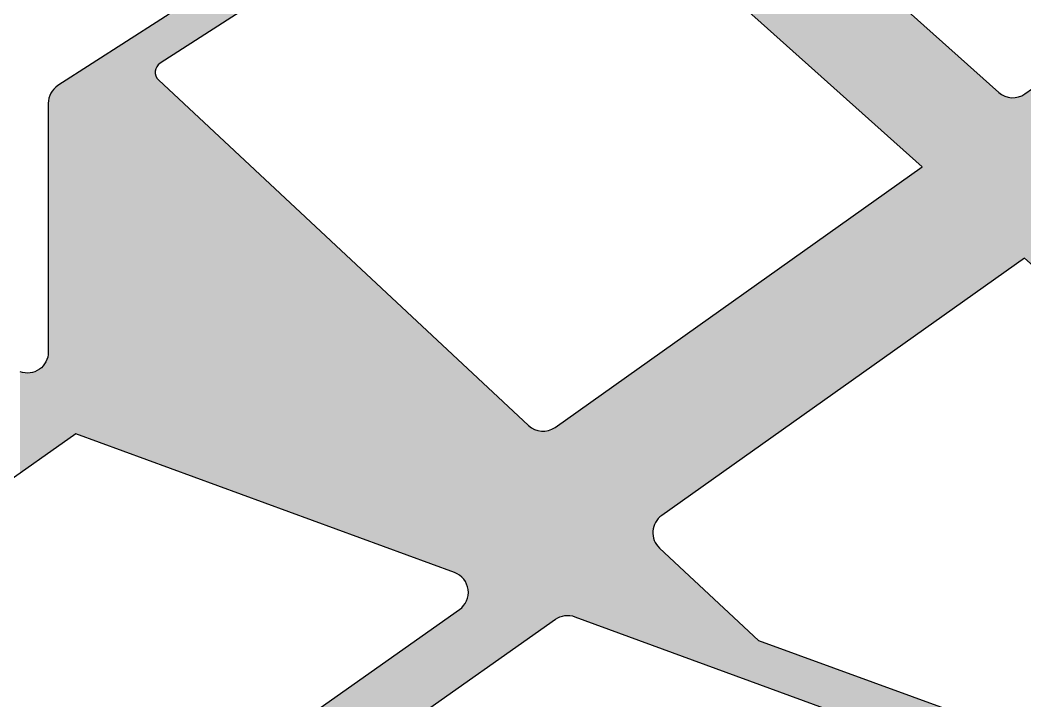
# Model space of a CAD drawing. Extents: x 181 to 485, y 440 to 775.
# Drawn here: x 255.8 to 351.4, y 651.6 to 716.3 of the extents above; entities that cross this region are included whole.
import ezdxf

# ---------------------------------------------------------------- set-up
doc = ezdxf.new("R2010")
doc.units = 0
doc.layers.add('LAYER_01', color=7, linetype='CONTINUOUS')

# ---------------------------------------------------------------- blocks, each defined once
blk = doc.blocks.new('*U1')
at = {"layer": 'LAYER_01', "linetype": 'CONTINUOUS'}
for points in [[(315.667, 725.536), (315.667, 739.103), (341.592, 702.356)], [(341.592, 702.356), (315.667, 739.103), (341.592, 715.923)], [(269.092, 712.186), (269.092, 716.299), (302.185, 733.451)], [(268.633, 674.193), (261.077, 711.149), (268.633, 716.004)], [(268.635, 711.407), (268.633, 716.004), (268.635, 716.005)], [(268.633, 711.351), (268.633, 716.004), (268.633, 711.379)], [(268.633, 711.379), (268.633, 716.004), (268.633, 716.004)], [(268.633, 711.379), (268.633, 716.004), (268.635, 711.407)], [(268.637, 711.434), (268.635, 716.005), (268.637, 716.006)], [(268.635, 711.407), (268.635, 716.005), (268.637, 711.434)], [(268.64, 711.462), (268.637, 716.006), (268.64, 716.008)], [(268.637, 711.434), (268.637, 716.006), (268.64, 711.462)], [(268.643, 711.489), (268.64, 716.008), (268.643, 716.011)], [(268.64, 711.462), (268.64, 716.008), (268.643, 711.489)], [(268.648, 711.517), (268.643, 716.011), (268.648, 716.013)], [(268.643, 711.489), (268.643, 716.011), (268.648, 711.517)], [(268.653, 711.544), (268.648, 716.013), (268.653, 716.017)], [(268.648, 711.517), (268.648, 716.013), (268.653, 711.544)], [(268.659, 711.572), (268.653, 716.017), (268.659, 716.021)], [(268.653, 711.544), (268.653, 716.017), (268.659, 711.572)], [(268.666, 711.599), (268.659, 716.021), (268.666, 716.025)], [(268.659, 711.572), (268.659, 716.021), (268.666, 711.599)], [(268.673, 711.626), (268.666, 716.025), (268.673, 716.03)], [(268.666, 711.599), (268.666, 716.025), (268.673, 711.626)], [(268.682, 711.654), (268.673, 716.03), (268.682, 716.035)], [(268.673, 711.626), (268.673, 716.03), (268.682, 711.654)], [(268.691, 711.681), (268.682, 716.035), (268.691, 716.041)], [(268.682, 711.654), (268.682, 716.035), (268.691, 711.681)], [(268.701, 711.708), (268.691, 716.041), (268.701, 716.048)], [(268.691, 711.681), (268.691, 716.041), (268.701, 711.708)], [(268.712, 711.734), (268.701, 716.048), (268.712, 716.055)], [(268.701, 711.708), (268.701, 716.048), (268.712, 711.734)], [(268.723, 711.761), (268.712, 716.055), (268.723, 716.062)], [(268.712, 711.734), (268.712, 716.055), (268.723, 711.761)], [(268.736, 711.787), (268.723, 716.062), (268.736, 716.07)], [(268.723, 711.761), (268.723, 716.062), (268.736, 711.787)], [(268.749, 711.812), (268.736, 716.07), (268.749, 716.079)], [(268.736, 711.787), (268.736, 716.07), (268.749, 711.812)], [(268.763, 711.838), (268.749, 716.079), (268.763, 716.087)], [(268.749, 711.812), (268.749, 716.079), (268.763, 711.838)], [(268.778, 711.863), (268.763, 716.087), (268.778, 716.097)], [(268.763, 711.838), (268.763, 716.087), (268.778, 711.863)], [(268.793, 711.887), (268.778, 716.097), (268.793, 716.107)], [(268.778, 711.863), (268.778, 716.097), (268.793, 711.887)], [(268.809, 711.911), (268.793, 716.107), (268.809, 716.117)], [(268.793, 711.887), (268.793, 716.107), (268.809, 711.911)], [(268.826, 711.935), (268.809, 716.117), (268.826, 716.128)], [(268.809, 711.911), (268.809, 716.117), (268.826, 711.935)], [(268.843, 711.958), (268.826, 716.128), (268.843, 716.139)], [(268.826, 711.935), (268.826, 716.128), (268.843, 711.958)], [(268.861, 711.98), (268.843, 716.139), (268.861, 716.151)], [(268.843, 711.958), (268.843, 716.139), (268.861, 711.98)], [(268.88, 712.002), (268.861, 716.151), (268.88, 716.162)], [(268.861, 711.98), (268.861, 716.151), (268.88, 712.002)], [(268.899, 712.024), (268.88, 716.162), (268.899, 716.175)], [(268.88, 712.002), (268.88, 716.162), (268.899, 712.024)], [(268.918, 712.044), (268.899, 716.175), (268.918, 716.187)], [(268.899, 712.024), (268.899, 716.175), (268.918, 712.044)], [(268.939, 712.064), (268.918, 716.187), (268.939, 716.2)], [(268.918, 712.044), (268.918, 716.187), (268.939, 712.064)], [(268.959, 712.084), (268.939, 716.2), (268.959, 716.214)], [(268.939, 712.064), (268.939, 716.2), (268.959, 712.084)], [(268.981, 712.102), (268.959, 716.214), (268.981, 716.227)], [(268.959, 712.084), (268.959, 716.214), (268.981, 712.102)], [(269.002, 712.121), (268.981, 716.227), (269.002, 716.241)], [(268.981, 712.102), (268.981, 716.227), (269.002, 712.121)], [(269.024, 712.138), (269.002, 716.241), (269.024, 716.255)], [(269.002, 712.121), (269.002, 716.241), (269.024, 712.138)], [(269.046, 712.155), (269.024, 716.255), (269.046, 716.27)], [(269.024, 712.138), (269.024, 716.255), (269.046, 712.155)], [(269.069, 712.17), (269.046, 716.27), (269.069, 716.284)], [(269.046, 712.155), (269.046, 716.27), (269.069, 712.17)], [(269.092, 712.186), (269.069, 716.284), (269.092, 716.299)], [(269.069, 712.17), (269.069, 716.284), (269.092, 712.186)], [(341.592, 686.777), (341.592, 715.923), (348.864, 691.936)], [(348.864, 691.936), (341.592, 715.923), (348.864, 709.422)], [(360.972, 685.03), (351.355, 709.281), (360.972, 716.104)], [(261.077, 676.96), (259.388, 710.063), (261.077, 711.149)], [(261.077, 676.96), (261.077, 711.149), (268.633, 674.193)], [(268.633, 674.193), (268.633, 711.351), (268.633, 674.193)], [(268.633, 674.193), (268.633, 711.351), (268.633, 711.323)], [(268.633, 674.193), (268.633, 711.323), (268.634, 674.193)], [(268.634, 674.193), (268.633, 711.323), (268.634, 711.295)], [(268.634, 674.193), (268.634, 711.295), (268.636, 674.192)], [(268.636, 674.192), (268.634, 711.295), (268.636, 711.267)], [(268.636, 674.192), (268.636, 711.267), (268.638, 674.191)], [(268.638, 674.191), (268.636, 711.267), (268.638, 711.239)], [(268.638, 674.191), (268.638, 711.239), (268.642, 674.19)], [(268.642, 674.19), (268.638, 711.239), (268.642, 711.21)], [(268.642, 674.19), (268.642, 711.21), (268.646, 674.189)], [(268.646, 674.189), (268.642, 711.21), (268.646, 711.182)], [(268.646, 674.189), (268.646, 711.182), (268.651, 674.187)], [(268.651, 674.187), (268.646, 711.182), (268.651, 711.154)], [(268.651, 674.187), (268.651, 711.154), (268.657, 674.185)], [(268.657, 674.185), (268.651, 711.154), (268.657, 711.126)], [(268.657, 674.185), (268.657, 711.126), (268.664, 674.182)], [(268.664, 674.182), (268.657, 711.126), (268.664, 711.098)], [(268.664, 674.182), (268.664, 711.098), (268.671, 674.179)], [(268.671, 674.179), (268.664, 711.098), (268.671, 711.07)], [(268.671, 674.179), (268.671, 711.07), (268.679, 674.176)], [(268.679, 674.176), (268.671, 711.07), (268.679, 711.042)], [(268.679, 674.176), (268.679, 711.042), (268.689, 674.173)], [(268.689, 674.173), (268.679, 711.042), (268.689, 711.015)], [(268.689, 674.173), (268.689, 711.015), (268.698, 674.169)], [(268.698, 674.169), (268.689, 711.015), (268.698, 710.988)], [(268.698, 674.169), (268.698, 710.988), (268.709, 674.165)], [(268.709, 674.165), (268.698, 710.988), (268.709, 710.961)], [(268.709, 674.165), (268.709, 710.961), (268.721, 674.161)], [(268.721, 674.161), (268.709, 710.961), (268.721, 710.934)], [(268.721, 674.161), (268.721, 710.934), (268.733, 674.157)], [(268.733, 674.157), (268.721, 710.934), (268.733, 710.908)], [(268.733, 674.157), (268.733, 710.908), (268.746, 674.152)], [(268.746, 674.152), (268.733, 710.908), (268.746, 710.882)], [(268.746, 674.152), (268.746, 710.882), (268.76, 674.147)], [(268.76, 674.147), (268.746, 710.882), (268.76, 710.857)], [(268.76, 674.147), (268.76, 710.857), (268.774, 674.142)], [(268.774, 674.142), (268.76, 710.857), (268.774, 710.832)], [(268.774, 674.142), (268.774, 710.832), (268.789, 674.136)], [(268.789, 674.136), (268.774, 710.832), (268.789, 710.808)], [(268.789, 674.136), (268.789, 710.808), (268.805, 674.13)], [(268.805, 674.13), (268.789, 710.808), (268.805, 710.784)], [(268.805, 674.13), (268.805, 710.784), (268.821, 674.124)], [(268.821, 674.124), (268.805, 710.784), (268.821, 710.76)], [(268.821, 674.124), (268.821, 710.76), (268.838, 674.118)], [(268.838, 674.118), (268.821, 710.76), (268.838, 710.738)], [(268.838, 674.118), (268.838, 710.738), (268.855, 674.112)], [(268.855, 674.112), (268.838, 710.738), (268.855, 710.715)], [(268.855, 674.112), (268.855, 710.715), (268.873, 674.105)], [(268.873, 674.105), (268.855, 710.715), (268.873, 710.694)], [(268.873, 674.105), (268.873, 710.694), (268.892, 674.099)], [(268.892, 674.099), (268.873, 710.694), (268.892, 710.673)], [(268.892, 674.099), (268.892, 710.673), (268.911, 674.092)], [(268.911, 674.092), (268.892, 710.673), (268.911, 710.652)], [(268.911, 674.092), (268.911, 710.652), (268.93, 674.084)], [(268.93, 674.084), (268.911, 710.652), (268.93, 710.633)], [(268.93, 674.084), (268.93, 710.633), (268.95, 674.077)], [(268.95, 674.077), (268.93, 710.633), (268.95, 710.614)], [(268.95, 674.077), (268.95, 710.614), (297.107, 663.766)], [(297.107, 663.766), (268.95, 710.614), (297.107, 684.316)], [(258.63, 675.237), (258.606, 709.108), (258.63, 709.167)], [(258.656, 675.255), (258.63, 709.167), (258.656, 709.225)], [(258.63, 675.237), (258.63, 709.167), (258.656, 675.255)], [(258.684, 675.275), (258.656, 709.225), (258.684, 709.282)], [(258.656, 675.255), (258.656, 709.225), (258.684, 675.275)], [(258.714, 675.296), (258.684, 709.282), (258.714, 709.339)], [(258.684, 675.275), (258.684, 709.282), (258.714, 675.296)], [(258.745, 675.318), (258.714, 709.339), (258.745, 709.394)], [(258.714, 675.296), (258.714, 709.339), (258.745, 675.318)], [(258.778, 675.341), (258.745, 709.394), (258.778, 709.449)], [(258.745, 675.318), (258.745, 709.394), (258.778, 675.341)], [(258.813, 675.366), (258.778, 709.449), (258.813, 709.502)], [(258.778, 675.341), (258.778, 709.449), (258.813, 675.366)], [(258.85, 675.392), (258.813, 709.502), (258.85, 709.554)], [(258.813, 675.366), (258.813, 709.502), (258.85, 675.392)], [(258.888, 675.418), (258.85, 709.554), (258.888, 709.605)], [(258.85, 675.392), (258.85, 709.554), (258.888, 675.418)], [(258.927, 675.446), (258.888, 709.605), (258.927, 709.654)], [(258.888, 675.418), (258.888, 709.605), (258.927, 675.446)], [(258.968, 675.475), (258.927, 709.654), (258.968, 709.703)], [(258.927, 675.446), (258.927, 709.654), (258.968, 675.475)], [(259.011, 675.505), (258.968, 709.703), (259.011, 709.749)], [(258.968, 675.475), (258.968, 709.703), (259.011, 675.505)], [(259.054, 675.536), (259.011, 709.749), (259.054, 709.794)], [(259.011, 675.505), (259.011, 709.749), (259.054, 675.536)], [(259.099, 675.567), (259.054, 709.794), (259.099, 709.837)], [(259.054, 675.536), (259.054, 709.794), (259.099, 675.567)], [(259.145, 675.6), (259.099, 709.837), (259.145, 709.879)], [(259.099, 675.567), (259.099, 709.837), (259.145, 675.6)], [(259.192, 675.633), (259.145, 709.879), (259.192, 709.919)], [(259.145, 675.6), (259.145, 709.879), (259.192, 675.633)], [(259.239, 675.666), (259.192, 709.919), (259.239, 709.958)], [(259.192, 675.633), (259.192, 709.919), (259.239, 675.666)], [(259.288, 675.701), (259.239, 709.958), (259.288, 709.995)], [(259.239, 675.666), (259.239, 709.958), (259.288, 675.701)], [(259.338, 675.735), (259.288, 709.995), (259.338, 710.03)], [(259.288, 675.701), (259.288, 709.995), (259.338, 675.735)], [(259.388, 675.771), (259.338, 710.03), (259.388, 710.063)], [(259.338, 675.735), (259.338, 710.03), (259.388, 675.771)], [(259.388, 675.771), (259.388, 710.063), (261.077, 676.96)], [(348.864, 691.936), (348.864, 709.422), (348.894, 691.957)], [(348.894, 691.957), (348.864, 709.422), (348.894, 709.396)], [(348.894, 691.957), (348.894, 709.396), (348.924, 691.978)], [(348.924, 691.978), (348.894, 709.396), (348.924, 709.37)], [(348.924, 691.978), (348.924, 709.37), (348.955, 692)], [(348.955, 692), (348.924, 709.37), (348.955, 709.346)], [(348.955, 692), (348.955, 709.346), (348.986, 692.022)], [(348.986, 692.022), (348.955, 709.346), (348.986, 709.321)], [(348.986, 692.022), (348.986, 709.321), (349.018, 692.045)], [(349.018, 692.045), (348.986, 709.321), (349.018, 709.297)], [(349.018, 692.045), (349.018, 709.297), (349.051, 692.068)], [(349.051, 692.068), (349.018, 709.297), (349.051, 709.274)], [(349.051, 692.068), (349.051, 709.274), (349.085, 692.092)], [(349.085, 692.092), (349.051, 709.274), (349.085, 709.251)], [(349.085, 692.092), (349.085, 709.251), (349.119, 692.116)], [(349.119, 692.116), (349.085, 709.251), (349.119, 709.228)], [(349.119, 692.116), (349.119, 709.228), (349.154, 692.141)], [(349.154, 692.141), (349.119, 709.228), (349.154, 709.207)], [(349.154, 692.141), (349.154, 709.207), (349.189, 692.166)], [(349.189, 692.166), (349.154, 709.207), (349.189, 709.185)], [(349.189, 692.166), (349.189, 709.185), (349.225, 692.192)], [(349.225, 692.192), (349.189, 709.185), (349.225, 709.165)], [(349.225, 692.192), (349.225, 709.165), (349.262, 692.218)], [(349.262, 692.218), (349.225, 709.165), (349.262, 709.145)], [(349.262, 692.218), (349.262, 709.145), (349.299, 692.244)], [(349.299, 692.244), (349.262, 709.145), (349.299, 709.126)], [(349.299, 692.244), (349.299, 709.126), (349.336, 692.271)], [(349.336, 692.271), (349.299, 709.126), (349.336, 709.107)], [(351.116, 693.534), (351.08, 709.118), (351.116, 709.136)], [(351.152, 693.559), (351.116, 709.136), (351.152, 709.155)], [(351.116, 693.534), (351.116, 709.136), (351.152, 693.559)], [(351.188, 693.584), (351.152, 709.155), (351.188, 709.175)], [(351.152, 693.559), (351.152, 709.155), (351.188, 693.584)], [(351.222, 693.609), (351.188, 709.175), (351.222, 709.195)], [(351.188, 693.584), (351.188, 709.175), (351.222, 693.609)], [(351.256, 693.633), (351.222, 709.195), (351.256, 709.216)], [(351.222, 693.609), (351.222, 709.195), (351.256, 693.633)], [(351.29, 693.656), (351.256, 709.216), (351.29, 709.237)], [(351.256, 693.633), (351.256, 709.216), (351.29, 693.656)], [(351.308, 693.67), (351.29, 709.237), (351.308, 709.25)], [(351.29, 693.656), (351.29, 709.237), (351.308, 693.67)], [(351.322, 693.657), (351.308, 709.25), (351.322, 709.259)], [(351.308, 693.67), (351.308, 709.25), (351.322, 693.657)], [(351.355, 693.628), (351.322, 709.259), (351.355, 709.281)], [(351.322, 693.657), (351.322, 709.259), (351.355, 693.628)], [(351.355, 693.628), (351.355, 709.281), (360.972, 685.03)], [(258.47, 675.124), (258.469, 708.38), (258.47, 708.44)], [(258.469, 684.733), (258.469, 708.38), (258.47, 675.124)], [(258.473, 675.126), (258.47, 708.44), (258.473, 708.501)], [(258.47, 675.124), (258.47, 708.44), (258.473, 675.126)], [(258.477, 675.129), (258.473, 708.501), (258.477, 708.562)], [(258.473, 675.126), (258.473, 708.501), (258.477, 675.129)], [(258.484, 675.134), (258.477, 708.562), (258.484, 708.623)], [(258.477, 675.129), (258.477, 708.562), (258.484, 675.134)], [(258.492, 675.14), (258.484, 708.623), (258.492, 708.684)], [(258.484, 675.134), (258.484, 708.623), (258.492, 675.14)], [(258.502, 675.147), (258.492, 708.684), (258.502, 708.745)], [(258.492, 675.14), (258.492, 708.684), (258.502, 675.147)], [(258.515, 675.156), (258.502, 708.745), (258.515, 708.806)], [(258.502, 675.147), (258.502, 708.745), (258.515, 675.156)], [(258.529, 675.166), (258.515, 708.806), (258.529, 708.867)], [(258.515, 675.156), (258.515, 708.806), (258.529, 675.166)], [(258.545, 675.177), (258.529, 708.867), (258.545, 708.928)], [(258.529, 675.166), (258.529, 708.867), (258.545, 675.177)], [(258.564, 675.19), (258.545, 708.928), (258.564, 708.989)], [(258.545, 675.177), (258.545, 708.928), (258.564, 675.19)], [(258.584, 675.204), (258.564, 708.989), (258.584, 709.049)], [(258.564, 675.19), (258.564, 708.989), (258.584, 675.204)], [(258.606, 675.22), (258.584, 709.049), (258.606, 709.108)], [(258.584, 675.204), (258.584, 709.049), (258.606, 675.22)], [(258.606, 675.22), (258.606, 709.108), (258.63, 675.237)], [(349.336, 692.271), (349.336, 709.107), (349.375, 692.298)], [(349.375, 692.298), (349.336, 709.107), (349.375, 709.09)], [(349.375, 692.298), (349.375, 709.09), (349.414, 692.326)], [(349.414, 692.326), (349.375, 709.09), (349.414, 709.073)], [(349.414, 692.326), (349.414, 709.073), (349.453, 692.353)], [(349.453, 692.353), (349.414, 709.073), (349.453, 709.056)], [(349.453, 692.353), (349.453, 709.056), (349.493, 692.382)], [(349.493, 692.382), (349.453, 709.056), (349.493, 709.041)], [(349.493, 692.382), (349.493, 709.041), (349.533, 692.41)], [(349.533, 692.41), (349.493, 709.041), (349.533, 709.026)], [(349.533, 692.41), (349.533, 709.026), (349.573, 692.439)], [(349.573, 692.439), (349.533, 709.026), (349.573, 709.012)], [(349.573, 692.439), (349.573, 709.012), (349.615, 692.468)], [(349.615, 692.468), (349.573, 709.012), (349.615, 708.999)], [(349.615, 692.468), (349.615, 708.999), (349.656, 692.497)], [(349.656, 692.497), (349.615, 708.999), (349.656, 708.987)], [(349.656, 692.497), (349.656, 708.987), (349.698, 692.527)], [(349.698, 692.527), (349.656, 708.987), (349.698, 708.976)], [(349.698, 692.527), (349.698, 708.976), (349.74, 692.557)], [(349.74, 692.557), (349.698, 708.976), (349.74, 708.966)], [(349.74, 692.557), (349.74, 708.966), (349.782, 692.587)], [(349.782, 692.587), (349.74, 708.966), (349.782, 708.956)], [(349.782, 692.587), (349.782, 708.956), (349.825, 692.617)], [(349.825, 692.617), (349.782, 708.956), (349.825, 708.948)], [(349.825, 692.617), (349.825, 708.948), (349.868, 692.648)], [(349.868, 692.648), (349.825, 708.948), (349.868, 708.94)], [(349.868, 692.648), (349.868, 708.94), (349.911, 692.678)], [(349.911, 692.678), (349.868, 708.94), (349.911, 708.933)], [(349.911, 692.678), (349.911, 708.933), (349.954, 692.709)], [(349.954, 692.709), (349.911, 708.933), (349.954, 708.927)], [(349.954, 692.709), (349.954, 708.927), (349.998, 692.74)], [(349.998, 692.74), (349.954, 708.927), (349.998, 708.923)], [(349.998, 692.74), (349.998, 708.923), (350.041, 692.771)], [(350.041, 692.771), (349.998, 708.923), (350.041, 708.919)], [(350.041, 692.771), (350.041, 708.919), (350.085, 692.802)], [(350.085, 692.802), (350.041, 708.919), (350.085, 708.916)], [(350.085, 692.802), (350.085, 708.916), (350.129, 692.833)], [(350.129, 692.833), (350.085, 708.916), (350.129, 708.914)], [(350.129, 692.833), (350.129, 708.914), (350.172, 692.864)], [(350.172, 692.864), (350.129, 708.914), (350.172, 708.913)], [(350.172, 692.864), (350.172, 708.913), (350.216, 692.895)], [(350.216, 692.895), (350.172, 708.913), (350.216, 708.913)], [(350.26, 692.926), (350.216, 708.913), (350.26, 708.914)], [(350.216, 692.895), (350.216, 708.913), (350.26, 692.926)], [(350.303, 692.957), (350.26, 708.914), (350.303, 708.915)], [(350.26, 692.926), (350.26, 708.914), (350.303, 692.957)], [(350.347, 692.988), (350.303, 708.915), (350.347, 708.918)], [(350.303, 692.957), (350.303, 708.915), (350.347, 692.988)], [(350.39, 693.018), (350.347, 708.918), (350.39, 708.922)], [(350.347, 692.988), (350.347, 708.918), (350.39, 693.018)], [(350.433, 693.049), (350.39, 708.922), (350.433, 708.927)], [(350.39, 693.018), (350.39, 708.922), (350.433, 693.049)], [(350.476, 693.079), (350.433, 708.927), (350.476, 708.932)], [(350.433, 693.049), (350.433, 708.927), (350.476, 693.079)], [(350.519, 693.11), (350.476, 708.932), (350.519, 708.939)], [(350.476, 693.079), (350.476, 708.932), (350.519, 693.11)], [(350.562, 693.14), (350.519, 708.939), (350.562, 708.946)], [(350.519, 693.11), (350.519, 708.939), (350.562, 693.14)], [(350.604, 693.17), (350.562, 708.946), (350.604, 708.954)], [(350.562, 693.14), (350.562, 708.946), (350.604, 693.17)], [(350.646, 693.2), (350.604, 708.954), (350.646, 708.964)], [(350.604, 693.17), (350.604, 708.954), (350.646, 693.2)], [(350.687, 693.229), (350.646, 708.964), (350.687, 708.974)], [(350.646, 693.2), (350.646, 708.964), (350.687, 693.229)], [(350.729, 693.258), (350.687, 708.974), (350.729, 708.984)], [(350.687, 693.229), (350.687, 708.974), (350.729, 693.258)], [(350.77, 693.287), (350.729, 708.984), (350.77, 708.996)], [(350.729, 693.258), (350.729, 708.984), (350.77, 693.287)], [(350.81, 693.316), (350.77, 708.996), (350.81, 709.009)], [(350.77, 693.287), (350.77, 708.996), (350.81, 693.316)], [(350.85, 693.345), (350.81, 709.009), (350.85, 709.022)], [(350.81, 693.316), (350.81, 709.009), (350.85, 693.345)], [(350.89, 693.373), (350.85, 709.022), (350.89, 709.036)], [(350.85, 693.345), (350.85, 709.022), (350.89, 693.373)], [(350.929, 693.4), (350.89, 709.036), (350.929, 709.051)], [(350.89, 693.373), (350.89, 709.036), (350.929, 693.4)], [(350.967, 693.428), (350.929, 709.051), (350.967, 709.067)], [(350.929, 693.4), (350.929, 709.051), (350.967, 693.428)], [(351.005, 693.455), (350.967, 709.067), (351.005, 709.083)], [(350.967, 693.428), (350.967, 709.067), (351.005, 693.455)], [(351.043, 693.481), (351.005, 709.083), (351.043, 709.1)], [(351.005, 693.455), (351.005, 709.083), (351.043, 693.481)], [(351.08, 693.508), (351.043, 709.1), (351.08, 709.118)], [(351.043, 693.481), (351.043, 709.1), (351.08, 693.508)], [(351.08, 693.508), (351.08, 709.118), (351.116, 693.534)], [(341.592, 686.777), (316.812, 684.777), (341.592, 702.356)], [(316.812, 669.199), (316.812, 684.777), (341.592, 686.777)], [(258.426, 675.094), (258.413, 684.265), (258.426, 684.323)], [(258.438, 675.102), (258.426, 684.323), (258.438, 684.382)], [(258.426, 675.094), (258.426, 684.323), (258.438, 675.102)], [(258.447, 675.108), (258.438, 684.382), (258.447, 684.441)], [(258.438, 675.102), (258.438, 684.382), (258.447, 675.108)], [(258.455, 675.114), (258.447, 684.441), (258.455, 684.5)], [(258.447, 675.108), (258.447, 684.441), (258.455, 675.114)], [(258.461, 675.118), (258.455, 684.5), (258.461, 684.559)], [(258.455, 675.114), (258.455, 684.5), (258.461, 675.118)], [(258.466, 675.121), (258.461, 684.559), (258.466, 684.617)], [(258.461, 675.118), (258.461, 684.559), (258.466, 675.121)], [(258.468, 675.123), (258.466, 684.617), (258.468, 684.675)], [(258.466, 675.121), (258.466, 684.617), (258.468, 675.123)], [(258.469, 675.123), (258.468, 684.675), (258.469, 684.733)], [(258.468, 675.123), (258.468, 684.675), (258.469, 675.123)], [(258.469, 675.123), (258.469, 684.733), (258.47, 675.124)], [(297.107, 663.766), (297.107, 684.316), (297.167, 663.743)], [(297.167, 663.743), (297.107, 684.316), (297.167, 684.259)], [(316.105, 668.29), (316.085, 684.262), (316.105, 684.276)], [(316.126, 668.342), (316.105, 684.276), (316.126, 684.29)], [(316.105, 668.29), (316.105, 684.276), (316.126, 668.342)], [(316.148, 668.394), (316.126, 684.29), (316.148, 684.306)], [(316.126, 668.342), (316.126, 684.29), (316.148, 668.394)], [(316.172, 668.445), (316.148, 684.306), (316.172, 684.323)], [(316.148, 668.394), (316.148, 684.306), (316.172, 668.445)], [(316.198, 668.495), (316.172, 684.323), (316.198, 684.341)], [(316.172, 668.445), (316.172, 684.323), (316.198, 668.495)], [(316.224, 668.545), (316.198, 684.341), (316.224, 684.36)], [(316.198, 668.495), (316.198, 684.341), (316.224, 668.545)], [(316.253, 668.593), (316.224, 684.36), (316.253, 684.38)], [(316.224, 668.545), (316.224, 684.36), (316.253, 668.593)], [(316.282, 668.641), (316.253, 684.38), (316.282, 684.401)], [(316.253, 668.593), (316.253, 684.38), (316.282, 668.641)], [(316.313, 668.688), (316.282, 684.401), (316.313, 684.423)], [(316.282, 668.641), (316.282, 684.401), (316.313, 668.688)], [(316.345, 668.734), (316.313, 684.423), (316.345, 684.446)], [(316.313, 668.688), (316.313, 684.423), (316.345, 668.734)], [(316.379, 668.779), (316.345, 684.446), (316.379, 684.47)], [(316.345, 668.734), (316.345, 684.446), (316.379, 668.779)], [(316.413, 668.824), (316.379, 684.47), (316.413, 684.494)], [(316.379, 668.779), (316.379, 684.47), (316.413, 668.824)], [(316.449, 668.866), (316.413, 684.494), (316.449, 684.52)], [(316.413, 668.824), (316.413, 684.494), (316.449, 668.866)], [(316.486, 668.908), (316.449, 684.52), (316.486, 684.546)], [(316.449, 668.866), (316.449, 684.52), (316.486, 668.908)], [(316.523, 668.949), (316.486, 684.546), (316.523, 684.573)], [(316.486, 668.908), (316.486, 684.546), (316.523, 668.949)], [(316.562, 668.989), (316.523, 684.573), (316.562, 684.6)], [(316.523, 668.949), (316.523, 684.573), (316.562, 668.989)], [(316.602, 669.027), (316.562, 684.6), (316.602, 684.628)], [(316.562, 668.989), (316.562, 684.6), (316.602, 669.027)], [(316.642, 669.064), (316.602, 684.628), (316.642, 684.657)], [(316.602, 669.027), (316.602, 684.628), (316.642, 669.064)], [(316.684, 669.099), (316.642, 684.657), (316.684, 684.686)], [(316.642, 669.064), (316.642, 684.657), (316.684, 669.099)], [(316.726, 669.134), (316.684, 684.686), (316.726, 684.716)], [(316.684, 669.099), (316.684, 684.686), (316.726, 669.134)], [(316.769, 669.167), (316.726, 684.716), (316.769, 684.747)], [(316.726, 669.134), (316.726, 684.716), (316.769, 669.167)], [(316.812, 669.199), (316.769, 684.747), (316.812, 684.777)], [(316.769, 669.167), (316.769, 684.747), (316.812, 669.199)], [(257.886, 674.713), (257.843, 683.28), (257.886, 683.322)], [(257.928, 674.742), (257.886, 683.322), (257.928, 683.365)], [(257.886, 674.713), (257.886, 683.322), (257.928, 674.742)], [(257.968, 674.771), (257.928, 683.365), (257.968, 683.409)], [(257.928, 674.742), (257.928, 683.365), (257.968, 674.771)], [(258.007, 674.798), (257.968, 683.409), (258.007, 683.455)], [(257.968, 674.771), (257.968, 683.409), (258.007, 674.798)], [(258.045, 674.825), (258.007, 683.455), (258.045, 683.502)], [(258.007, 674.798), (258.007, 683.455), (258.045, 674.825)], [(258.082, 674.851), (258.045, 683.502), (258.082, 683.551)], [(258.045, 674.825), (258.045, 683.502), (258.082, 674.851)], [(258.117, 674.876), (258.082, 683.551), (258.117, 683.601)], [(258.082, 674.851), (258.082, 683.551), (258.117, 674.876)], [(258.151, 674.9), (258.117, 683.601), (258.151, 683.651)], [(258.117, 674.876), (258.117, 683.601), (258.151, 674.9)], [(258.183, 674.922), (258.151, 683.651), (258.183, 683.703)], [(258.151, 674.9), (258.151, 683.651), (258.183, 674.922)], [(258.214, 674.944), (258.183, 683.703), (258.214, 683.756)], [(258.183, 674.922), (258.183, 683.703), (258.214, 674.944)], [(258.243, 674.964), (258.214, 683.756), (258.243, 683.81)], [(258.214, 674.944), (258.214, 683.756), (258.243, 674.964)], [(258.27, 674.984), (258.243, 683.81), (258.27, 683.865)], [(258.243, 674.964), (258.243, 683.81), (258.27, 674.984)], [(258.296, 675.002), (258.27, 683.865), (258.296, 683.92)], [(258.27, 674.984), (258.27, 683.865), (258.296, 675.002)], [(258.32, 675.019), (258.296, 683.92), (258.32, 683.976)], [(258.296, 675.002), (258.296, 683.92), (258.32, 675.019)], [(258.342, 675.034), (258.32, 683.976), (258.342, 684.033)], [(258.32, 675.019), (258.32, 683.976), (258.342, 675.034)], [(258.363, 675.049), (258.342, 684.033), (258.363, 684.09)], [(258.342, 675.034), (258.342, 684.033), (258.363, 675.049)], [(258.381, 675.062), (258.363, 684.09), (258.381, 684.148)], [(258.363, 675.049), (258.363, 684.09), (258.381, 675.062)], [(258.398, 675.074), (258.381, 684.148), (258.398, 684.206)], [(258.381, 675.062), (258.381, 684.148), (258.398, 675.074)], [(258.413, 675.084), (258.398, 684.206), (258.413, 684.265)], [(258.398, 675.074), (258.398, 684.206), (258.413, 675.084)], [(258.413, 675.084), (258.413, 684.265), (258.426, 675.094)], [(297.167, 663.743), (297.167, 684.259), (297.228, 663.717)], [(297.228, 663.717), (297.167, 684.259), (297.228, 684.203)], [(297.228, 663.717), (297.228, 684.203), (297.288, 663.689)], [(297.288, 663.689), (297.228, 684.203), (297.288, 684.147)], [(297.288, 663.689), (297.288, 684.147), (297.347, 663.659)], [(297.347, 663.659), (297.288, 684.147), (297.347, 684.091)], [(297.347, 663.659), (297.347, 684.091), (297.406, 663.627)], [(297.406, 663.627), (297.347, 684.091), (297.406, 684.036)], [(297.406, 663.627), (297.406, 684.036), (297.464, 663.593)], [(297.464, 663.593), (297.406, 684.036), (297.464, 683.982)], [(297.464, 663.593), (297.464, 683.982), (297.521, 663.556)], [(297.521, 663.556), (297.464, 683.982), (297.521, 683.929)], [(297.521, 663.556), (297.521, 683.929), (297.578, 663.518)], [(297.578, 663.518), (297.521, 683.929), (297.578, 683.876)], [(297.578, 663.518), (297.578, 683.876), (297.633, 663.477)], [(297.633, 663.477), (297.578, 683.876), (297.633, 683.825)], [(297.633, 663.477), (297.633, 683.825), (297.687, 663.434)], [(297.687, 663.434), (297.633, 683.825), (297.687, 683.774)], [(297.687, 663.434), (297.687, 683.774), (297.739, 663.39)], [(297.739, 663.39), (297.687, 683.774), (297.739, 683.725)], [(297.739, 663.39), (297.739, 683.725), (297.791, 663.343)], [(297.791, 663.343), (297.739, 683.725), (297.791, 683.677)], [(297.791, 663.343), (297.791, 683.677), (297.84, 663.294)], [(297.84, 663.294), (297.791, 683.677), (297.84, 683.631)], [(297.84, 663.294), (297.84, 683.631), (297.889, 663.244)], [(297.889, 663.244), (297.84, 683.631), (297.889, 683.586)], [(297.889, 663.244), (297.889, 683.586), (297.935, 663.192)], [(297.935, 663.192), (297.889, 683.586), (297.935, 683.542)], [(297.935, 663.192), (297.935, 683.542), (297.98, 663.138)], [(297.98, 663.138), (297.935, 683.542), (297.98, 683.501)], [(297.98, 663.138), (297.98, 683.501), (298.022, 663.083)], [(298.022, 663.083), (297.98, 683.501), (298.022, 683.461)], [(298.022, 663.083), (298.022, 683.461), (298.063, 663.027)], [(298.063, 663.027), (298.022, 683.461), (298.063, 683.423)], [(298.063, 663.027), (298.063, 683.423), (298.101, 662.969)], [(298.101, 662.969), (298.063, 683.423), (298.101, 683.387)], [(298.101, 662.969), (298.101, 683.387), (298.138, 662.91)], [(298.138, 662.91), (298.101, 683.387), (298.138, 683.353)], [(298.138, 662.91), (298.138, 683.353), (298.172, 662.849)], [(298.172, 662.849), (298.138, 683.353), (298.172, 683.321)], [(298.172, 662.849), (298.172, 683.321), (298.205, 662.788)], [(298.205, 662.788), (298.172, 683.321), (298.205, 683.291)], [(315.97, 656.858), (308.548, 678.915), (315.97, 684.18)], [(315.971, 667.648), (315.97, 684.18), (315.971, 684.181)], [(315.97, 667.594), (315.97, 684.18), (315.971, 667.648)], [(315.974, 667.702), (315.971, 684.181), (315.974, 684.183)], [(315.971, 667.648), (315.971, 684.181), (315.974, 667.702)], [(315.978, 667.755), (315.974, 684.183), (315.978, 684.186)], [(315.974, 667.702), (315.974, 684.183), (315.978, 667.755)], [(315.984, 667.809), (315.978, 684.186), (315.984, 684.19)], [(315.978, 667.755), (315.978, 684.186), (315.984, 667.809)], [(315.991, 667.863), (315.984, 684.19), (315.991, 684.195)], [(315.984, 667.809), (315.984, 684.19), (315.991, 667.863)], [(316, 667.917), (315.991, 684.195), (316, 684.201)], [(315.991, 667.863), (315.991, 684.195), (316, 667.917)], [(316.01, 667.971), (316, 684.201), (316.01, 684.209)], [(316, 667.917), (316, 684.201), (316.01, 667.971)], [(316.022, 668.024), (316.01, 684.209), (316.022, 684.217)], [(316.01, 667.971), (316.01, 684.209), (316.022, 668.024)], [(316.036, 668.078), (316.022, 684.217), (316.036, 684.227)], [(316.022, 668.024), (316.022, 684.217), (316.036, 668.078)], [(316.051, 668.132), (316.036, 684.227), (316.051, 684.237)], [(316.036, 668.078), (316.036, 684.227), (316.051, 668.132)], [(316.067, 668.185), (316.051, 684.237), (316.067, 684.249)], [(316.051, 668.132), (316.051, 684.237), (316.067, 668.185)], [(316.085, 668.238), (316.067, 684.249), (316.085, 684.262)], [(316.067, 668.185), (316.067, 684.249), (316.085, 668.238)], [(316.085, 668.238), (316.085, 684.262), (316.105, 668.29)], [(255.785, 673.233), (255.785, 682.854), (255.84, 673.272)], [(255.84, 673.272), (255.785, 682.854), (255.84, 682.835)], [(255.84, 673.272), (255.84, 682.835), (255.896, 673.311)], [(255.896, 673.311), (255.84, 682.835), (255.896, 682.817)], [(255.896, 673.311), (255.896, 682.817), (255.952, 673.351)], [(255.952, 673.351), (255.896, 682.817), (255.952, 682.801)], [(255.952, 673.351), (255.952, 682.801), (256.009, 673.391)], [(256.009, 673.391), (255.952, 682.801), (256.009, 682.787)], [(256.009, 673.391), (256.009, 682.787), (256.067, 673.432)], [(256.067, 673.432), (256.009, 682.787), (256.067, 682.774)], [(256.067, 673.432), (256.067, 682.774), (256.126, 673.473)], [(256.126, 673.473), (256.067, 682.774), (256.126, 682.763)], [(256.126, 673.473), (256.126, 682.763), (256.185, 673.515)], [(256.185, 673.515), (256.126, 682.763), (256.185, 682.754)], [(256.185, 673.515), (256.185, 682.754), (256.245, 673.557)], [(256.245, 673.557), (256.185, 682.754), (256.245, 682.746)], [(256.245, 673.557), (256.245, 682.746), (256.305, 673.599)], [(256.305, 673.599), (256.245, 682.746), (256.305, 682.74)], [(256.305, 673.599), (256.305, 682.74), (256.365, 673.642)], [(256.365, 673.642), (256.305, 682.74), (256.365, 682.736)], [(256.365, 673.642), (256.365, 682.736), (256.426, 673.685)], [(256.426, 673.685), (256.365, 682.736), (256.426, 682.734)], [(256.426, 673.685), (256.426, 682.734), (256.487, 673.727)], [(256.487, 673.727), (256.426, 682.734), (256.487, 682.733)], [(256.548, 673.77), (256.487, 682.733), (256.548, 682.735)], [(256.487, 673.727), (256.487, 682.733), (256.548, 673.77)], [(256.609, 673.813), (256.548, 682.735), (256.609, 682.738)], [(256.548, 673.77), (256.548, 682.735), (256.609, 673.813)], [(256.67, 673.856), (256.609, 682.738), (256.67, 682.743)], [(256.609, 673.813), (256.609, 682.738), (256.67, 673.856)], [(256.73, 673.899), (256.67, 682.743), (256.73, 682.75)], [(256.67, 673.856), (256.67, 682.743), (256.73, 673.899)], [(256.791, 673.942), (256.73, 682.75), (256.791, 682.759)], [(256.73, 673.899), (256.73, 682.75), (256.791, 673.942)], [(256.851, 673.984), (256.791, 682.759), (256.851, 682.77)], [(256.791, 673.942), (256.791, 682.759), (256.851, 673.984)], [(256.911, 674.026), (256.851, 682.77), (256.911, 682.783)], [(256.851, 673.984), (256.851, 682.77), (256.911, 674.026)], [(256.97, 674.068), (256.911, 682.783), (256.97, 682.797)], [(256.911, 674.026), (256.911, 682.783), (256.97, 674.068)], [(257.029, 674.109), (256.97, 682.797), (257.029, 682.813)], [(256.97, 674.068), (256.97, 682.797), (257.029, 674.109)], [(257.087, 674.15), (257.029, 682.813), (257.087, 682.831)], [(257.029, 674.109), (257.029, 682.813), (257.087, 674.15)], [(257.144, 674.19), (257.087, 682.831), (257.144, 682.851)], [(257.087, 674.15), (257.087, 682.831), (257.144, 674.19)], [(257.201, 674.23), (257.144, 682.851), (257.201, 682.872)], [(257.144, 674.19), (257.144, 682.851), (257.201, 674.23)], [(257.256, 674.269), (257.201, 682.872), (257.256, 682.895)], [(257.201, 674.23), (257.201, 682.872), (257.256, 674.269)], [(257.311, 674.308), (257.256, 682.895), (257.311, 682.919)], [(257.256, 674.269), (257.256, 682.895), (257.311, 674.308)], [(257.365, 674.346), (257.311, 682.919), (257.365, 682.945)], [(257.311, 674.308), (257.311, 682.919), (257.365, 674.346)], [(257.417, 674.383), (257.365, 682.945), (257.417, 682.972)], [(257.365, 674.346), (257.365, 682.945), (257.417, 674.383)], [(257.469, 674.419), (257.417, 682.972), (257.469, 683.001)], [(257.417, 674.383), (257.417, 682.972), (257.469, 674.419)], [(257.519, 674.455), (257.469, 683.001), (257.519, 683.031)], [(257.469, 674.419), (257.469, 683.001), (257.519, 674.455)], [(257.568, 674.489), (257.519, 683.031), (257.568, 683.063)], [(257.519, 674.455), (257.519, 683.031), (257.568, 674.489)], [(257.616, 674.523), (257.568, 683.063), (257.616, 683.095)], [(257.568, 674.489), (257.568, 683.063), (257.616, 674.523)], [(257.663, 674.556), (257.616, 683.095), (257.663, 683.129)], [(257.616, 674.523), (257.616, 683.095), (257.663, 674.556)], [(257.709, 674.589), (257.663, 683.129), (257.709, 683.165)], [(257.663, 674.556), (257.663, 683.129), (257.709, 674.589)], [(257.755, 674.621), (257.709, 683.165), (257.755, 683.202)], [(257.709, 674.589), (257.709, 683.165), (257.755, 674.621)], [(257.8, 674.652), (257.755, 683.202), (257.8, 683.24)], [(257.755, 674.621), (257.755, 683.202), (257.8, 674.652)], [(257.843, 674.683), (257.8, 683.24), (257.843, 683.28)], [(257.8, 674.652), (257.8, 683.24), (257.843, 674.683)], [(257.843, 674.683), (257.843, 683.28), (257.886, 674.713)], [(298.205, 662.788), (298.205, 683.291), (298.235, 662.726)], [(298.235, 662.726), (298.205, 683.291), (298.235, 683.263)], [(298.235, 662.726), (298.235, 683.263), (298.262, 662.663)], [(298.262, 662.663), (298.235, 683.263), (298.262, 683.237)], [(298.262, 662.663), (298.262, 683.237), (298.288, 662.6)], [(298.288, 662.6), (298.262, 683.237), (298.288, 683.213)], [(298.288, 662.6), (298.288, 683.213), (298.311, 662.536)], [(298.311, 662.536), (298.288, 683.213), (298.311, 683.191)], [(298.311, 662.536), (298.311, 683.191), (298.332, 662.472)], [(298.332, 662.472), (298.311, 683.191), (298.332, 683.172)], [(298.332, 662.472), (298.332, 683.172), (298.35, 662.408)], [(298.35, 662.408), (298.332, 683.172), (298.35, 683.155)], [(298.35, 662.408), (298.35, 683.155), (298.366, 662.343)], [(298.366, 662.343), (298.35, 683.155), (298.366, 683.14)], [(298.366, 662.343), (298.366, 683.14), (298.38, 662.278)], [(298.38, 662.278), (298.366, 683.14), (298.38, 683.127)], [(298.38, 662.278), (298.38, 683.127), (298.392, 662.214)], [(298.392, 662.214), (298.38, 683.127), (298.392, 683.116)], [(298.392, 662.214), (298.392, 683.116), (298.402, 662.15)], [(298.402, 662.15), (298.392, 683.116), (298.402, 683.107)], [(298.402, 662.15), (298.402, 683.107), (298.409, 662.085)], [(298.409, 662.085), (298.402, 683.107), (298.409, 683.1)], [(298.409, 662.085), (298.409, 683.1), (298.414, 662.02)], [(298.414, 662.02), (298.409, 683.1), (298.414, 683.095)], [(298.414, 662.02), (298.414, 683.095), (298.418, 661.954)], [(298.418, 661.954), (298.414, 683.095), (298.418, 683.092)], [(298.418, 661.954), (298.418, 683.092), (298.419, 661.887)], [(298.419, 661.887), (298.418, 683.092), (298.419, 683.091)], [(298.419, 653.494), (298.419, 683.091), (304.14, 657.524)], [(304.14, 657.524), (298.419, 683.091), (304.14, 677.747)], [(308.026, 659.691), (307.965, 678.502), (308.026, 678.545)], [(308.086, 659.685), (308.026, 678.545), (308.086, 678.588)], [(308.026, 659.691), (308.026, 678.545), (308.086, 659.685)], [(308.146, 659.677), (308.086, 678.588), (308.146, 678.63)], [(308.086, 659.685), (308.086, 678.588), (308.146, 659.677)], [(308.206, 659.668), (308.146, 678.63), (308.206, 678.672)], [(308.146, 659.677), (308.146, 678.63), (308.206, 659.668)], [(308.265, 659.656), (308.206, 678.672), (308.265, 678.714)], [(308.206, 659.668), (308.206, 678.672), (308.265, 659.656)], [(308.323, 659.644), (308.265, 678.714), (308.323, 678.755)], [(308.265, 659.656), (308.265, 678.714), (308.323, 659.644)], [(308.38, 659.629), (308.323, 678.755), (308.38, 678.796)], [(308.323, 659.644), (308.323, 678.755), (308.38, 659.629)], [(308.437, 659.613), (308.38, 678.796), (308.437, 678.836)], [(308.38, 659.629), (308.38, 678.796), (308.437, 659.613)], [(308.493, 659.595), (308.437, 678.836), (308.493, 678.876)], [(308.437, 659.613), (308.437, 678.836), (308.493, 659.595)], [(308.548, 659.576), (308.493, 678.876), (308.548, 678.915)], [(308.493, 659.595), (308.493, 678.876), (308.548, 659.576)], [(308.548, 659.576), (308.548, 678.915), (315.97, 656.858)], [(304.14, 657.524), (304.14, 677.747), (304.169, 657.545)], [(304.169, 657.545), (304.14, 677.747), (304.169, 677.72)], [(304.169, 657.545), (304.169, 677.72), (304.199, 657.566)], [(304.199, 657.566), (304.169, 677.72), (304.199, 677.694)], [(304.199, 657.566), (304.199, 677.694), (304.23, 657.587)], [(304.23, 657.587), (304.199, 677.694), (304.23, 677.668)], [(304.23, 657.587), (304.23, 677.668), (304.261, 657.609)], [(304.261, 657.609), (304.23, 677.668), (304.261, 677.642)], [(304.261, 657.609), (304.261, 677.642), (304.293, 657.632)], [(304.293, 657.632), (304.261, 677.642), (304.293, 677.617)], [(304.293, 657.632), (304.293, 677.617), (304.326, 657.655)], [(304.326, 657.655), (304.293, 677.617), (304.326, 677.593)], [(304.326, 657.655), (304.326, 677.593), (304.36, 657.679)], [(304.36, 657.679), (304.326, 677.593), (304.36, 677.569)], [(306.708, 659.333), (306.662, 677.577), (306.708, 677.61)], [(306.756, 659.366), (306.708, 677.61), (306.756, 677.644)], [(306.708, 659.333), (306.708, 677.61), (306.756, 659.366)], [(306.806, 659.397), (306.756, 677.644), (306.806, 677.679)], [(306.756, 659.366), (306.756, 677.644), (306.806, 659.397)], [(306.856, 659.428), (306.806, 677.679), (306.856, 677.715)], [(306.806, 659.397), (306.806, 677.679), (306.856, 659.428)], [(306.908, 659.457), (306.856, 677.715), (306.908, 677.752)], [(306.856, 659.428), (306.856, 677.715), (306.908, 659.457)], [(306.961, 659.484), (306.908, 677.752), (306.961, 677.789)], [(306.908, 659.457), (306.908, 677.752), (306.961, 659.484)], [(307.015, 659.51), (306.961, 677.789), (307.015, 677.827)], [(306.961, 659.484), (306.961, 677.789), (307.015, 659.51)], [(307.07, 659.535), (307.015, 677.827), (307.07, 677.866)], [(307.015, 659.51), (307.015, 677.827), (307.07, 659.535)], [(307.126, 659.558), (307.07, 677.866), (307.126, 677.906)], [(307.07, 659.535), (307.07, 677.866), (307.126, 659.558)], [(307.182, 659.58), (307.126, 677.906), (307.182, 677.946)], [(307.126, 659.558), (307.126, 677.906), (307.182, 659.58)], [(307.24, 659.599), (307.182, 677.946), (307.24, 677.987)], [(307.182, 659.58), (307.182, 677.946), (307.24, 659.599)], [(307.298, 659.617), (307.24, 677.987), (307.298, 678.028)], [(307.24, 659.599), (307.24, 677.987), (307.298, 659.617)], [(307.357, 659.634), (307.298, 678.028), (307.357, 678.07)], [(307.298, 659.617), (307.298, 678.028), (307.357, 659.634)], [(307.417, 659.648), (307.357, 678.07), (307.417, 678.113)], [(307.357, 659.634), (307.357, 678.07), (307.417, 659.648)], [(307.477, 659.661), (307.417, 678.113), (307.477, 678.155)], [(307.417, 659.648), (307.417, 678.113), (307.477, 659.661)], [(307.537, 659.672), (307.477, 678.155), (307.537, 678.198)], [(307.477, 659.661), (307.477, 678.155), (307.537, 659.672)], [(307.598, 659.681), (307.537, 678.198), (307.598, 678.241)], [(307.537, 659.672), (307.537, 678.198), (307.598, 659.681)], [(307.659, 659.688), (307.598, 678.241), (307.659, 678.285)], [(307.598, 659.681), (307.598, 678.241), (307.659, 659.688)], [(307.721, 659.693), (307.659, 678.285), (307.721, 678.328)], [(307.659, 659.688), (307.659, 678.285), (307.721, 659.693)], [(307.782, 659.696), (307.721, 678.328), (307.782, 678.371)], [(307.721, 659.693), (307.721, 678.328), (307.782, 659.696)], [(307.843, 659.698), (307.782, 678.371), (307.843, 678.415)], [(307.782, 659.696), (307.782, 678.371), (307.843, 659.698)], [(307.904, 659.697), (307.843, 678.415), (307.904, 678.458)], [(307.843, 659.698), (307.843, 678.415), (307.904, 659.697)], [(307.965, 659.695), (307.904, 678.458), (307.965, 678.502)], [(307.904, 659.697), (307.904, 678.458), (307.965, 659.695)], [(307.965, 659.695), (307.965, 678.502), (308.026, 659.691)], [(304.36, 657.679), (304.36, 677.569), (304.394, 657.703)], [(304.394, 657.703), (304.36, 677.569), (304.394, 677.546)], [(304.394, 657.703), (304.394, 677.546), (304.429, 657.728)], [(304.429, 657.728), (304.394, 677.546), (304.429, 677.523)], [(304.429, 657.728), (304.429, 677.523), (304.464, 657.753)], [(304.464, 657.753), (304.429, 677.523), (304.464, 677.501)], [(304.464, 657.753), (304.464, 677.501), (304.501, 657.778)], [(304.501, 657.778), (304.464, 677.501), (304.501, 677.479)], [(304.501, 657.778), (304.501, 677.479), (304.537, 657.804)], [(304.537, 657.804), (304.501, 677.479), (304.537, 677.458)], [(304.537, 657.804), (304.537, 677.458), (304.575, 657.83)], [(304.575, 657.83), (304.537, 677.458), (304.575, 677.438)], [(304.575, 657.83), (304.575, 677.438), (304.613, 657.857)], [(304.613, 657.857), (304.575, 677.438), (304.613, 677.419)], [(304.613, 657.857), (304.613, 677.419), (304.651, 657.884)], [(304.651, 657.884), (304.613, 677.419), (304.651, 677.4)], [(304.651, 657.884), (304.651, 677.4), (304.691, 657.912)], [(304.691, 657.912), (304.651, 677.4), (304.691, 677.382)], [(304.691, 657.912), (304.691, 677.382), (304.73, 657.94)], [(304.73, 657.94), (304.691, 677.382), (304.73, 677.365)], [(304.73, 657.94), (304.73, 677.365), (304.77, 657.968)], [(304.77, 657.968), (304.73, 677.365), (304.77, 677.348)], [(304.77, 657.968), (304.77, 677.348), (304.811, 657.997)], [(304.811, 657.997), (304.77, 677.348), (304.811, 677.333)], [(304.811, 657.997), (304.811, 677.333), (304.852, 658.026)], [(304.852, 658.026), (304.811, 677.333), (304.852, 677.318)], [(304.852, 658.026), (304.852, 677.318), (304.894, 658.055)], [(304.894, 658.055), (304.852, 677.318), (304.894, 677.304)], [(304.894, 658.055), (304.894, 677.304), (304.936, 658.084)], [(304.936, 658.084), (304.894, 677.304), (304.936, 677.291)], [(304.936, 658.084), (304.936, 677.291), (304.978, 658.114)], [(304.978, 658.114), (304.936, 677.291), (304.978, 677.279)], [(304.978, 658.114), (304.978, 677.279), (305.021, 658.144)], [(305.021, 658.144), (304.978, 677.279), (305.021, 677.268)], [(305.021, 658.144), (305.021, 677.268), (305.064, 658.175)], [(305.064, 658.175), (305.021, 677.268), (305.064, 677.258)], [(305.064, 658.175), (305.064, 677.258), (305.107, 658.205)], [(305.107, 658.205), (305.064, 677.258), (305.107, 677.249)], [(305.107, 658.205), (305.107, 677.249), (305.151, 658.236)], [(305.151, 658.236), (305.107, 677.249), (305.151, 677.24)], [(305.151, 658.236), (305.151, 677.24), (305.194, 658.267)], [(305.194, 658.267), (305.151, 677.24), (305.194, 677.233)], [(305.194, 658.267), (305.194, 677.233), (305.238, 658.298)], [(305.238, 658.298), (305.194, 677.233), (305.238, 677.226)], [(305.238, 658.298), (305.238, 677.226), (305.282, 658.329)], [(305.282, 658.329), (305.238, 677.226), (305.282, 677.221)], [(305.282, 658.329), (305.282, 677.221), (305.327, 658.36)], [(305.327, 658.36), (305.282, 677.221), (305.327, 677.217)], [(305.327, 658.36), (305.327, 677.217), (305.371, 658.391)], [(305.371, 658.391), (305.327, 677.217), (305.371, 677.213)], [(305.371, 658.391), (305.371, 677.213), (305.415, 658.422)], [(305.415, 658.422), (305.371, 677.213), (305.415, 677.211)], [(305.415, 658.422), (305.415, 677.211), (305.46, 658.454)], [(305.46, 658.454), (305.415, 677.211), (305.46, 677.209)], [(305.46, 658.454), (305.46, 677.209), (305.504, 658.485)], [(305.504, 658.485), (305.46, 677.209), (305.504, 677.209)], [(305.504, 658.485), (305.504, 677.209), (305.549, 658.516)], [(305.549, 658.516), (305.504, 677.209), (305.549, 677.209)], [(305.593, 658.548), (305.549, 677.209), (305.593, 677.211)], [(305.549, 658.516), (305.549, 677.209), (305.593, 658.548)], [(305.637, 658.579), (305.593, 677.211), (305.637, 677.213)], [(305.593, 658.548), (305.593, 677.211), (305.637, 658.579)], [(305.682, 658.61), (305.637, 677.213), (305.682, 677.216)], [(305.637, 658.579), (305.637, 677.213), (305.682, 658.61)], [(305.726, 658.641), (305.682, 677.216), (305.726, 677.221)], [(305.682, 658.61), (305.682, 677.216), (305.726, 658.641)], [(305.769, 658.672), (305.726, 677.221), (305.769, 677.226)], [(305.726, 658.641), (305.726, 677.221), (305.769, 658.672)], [(305.813, 658.702), (305.769, 677.226), (305.813, 677.232)], [(305.769, 658.672), (305.769, 677.226), (305.813, 658.702)], [(305.856, 658.733), (305.813, 677.232), (305.856, 677.24)], [(305.813, 658.702), (305.813, 677.232), (305.856, 658.733)], [(305.899, 658.763), (305.856, 677.24), (305.899, 677.248)], [(305.856, 658.733), (305.856, 677.24), (305.899, 658.763)], [(305.942, 658.793), (305.899, 677.248), (305.942, 677.257)], [(305.899, 658.763), (305.899, 677.248), (305.942, 658.793)], [(305.984, 658.823), (305.942, 677.257), (305.984, 677.267)], [(305.942, 658.793), (305.942, 677.257), (305.984, 658.823)], [(306.026, 658.853), (305.984, 677.267), (306.026, 677.278)], [(305.984, 658.823), (305.984, 677.267), (306.026, 658.853)], [(306.068, 658.882), (306.026, 677.278), (306.068, 677.289)], [(306.026, 658.853), (306.026, 677.278), (306.068, 658.882)], [(306.109, 658.911), (306.068, 677.289), (306.109, 677.302)], [(306.068, 658.882), (306.068, 677.289), (306.109, 658.911)], [(306.15, 658.94), (306.109, 677.302), (306.15, 677.315)], [(306.109, 658.911), (306.109, 677.302), (306.15, 658.94)], [(306.19, 658.968), (306.15, 677.315), (306.19, 677.33)], [(306.15, 658.94), (306.15, 677.315), (306.19, 658.968)], [(306.23, 658.996), (306.19, 677.33), (306.23, 677.345)], [(306.19, 658.968), (306.19, 677.33), (306.23, 658.996)], [(306.269, 659.024), (306.23, 677.345), (306.269, 677.36)], [(306.23, 658.996), (306.23, 677.345), (306.269, 659.024)], [(306.308, 659.051), (306.269, 677.36), (306.308, 677.377)], [(306.269, 659.024), (306.269, 677.36), (306.308, 659.051)], [(306.346, 659.078), (306.308, 677.377), (306.346, 677.394)], [(306.308, 659.051), (306.308, 677.377), (306.346, 659.078)], [(306.384, 659.104), (306.346, 677.394), (306.384, 677.412)], [(306.346, 659.078), (306.346, 677.394), (306.384, 659.104)], [(306.421, 659.13), (306.384, 677.412), (306.421, 677.43)], [(306.384, 659.104), (306.384, 677.412), (306.421, 659.13)], [(306.457, 659.156), (306.421, 677.43), (306.457, 677.45)], [(306.421, 659.13), (306.421, 677.43), (306.457, 659.156)], [(306.493, 659.181), (306.457, 677.45), (306.493, 677.47)], [(306.457, 659.156), (306.457, 677.45), (306.493, 659.181)], [(306.528, 659.206), (306.493, 677.47), (306.528, 677.49)], [(306.493, 659.181), (306.493, 677.47), (306.528, 659.206)], [(306.563, 659.23), (306.528, 677.49), (306.563, 677.511)], [(306.528, 659.206), (306.528, 677.49), (306.563, 659.23)], [(306.597, 659.254), (306.563, 677.511), (306.597, 677.533)], [(306.563, 659.23), (306.563, 677.511), (306.597, 659.254)], [(306.63, 659.278), (306.597, 677.533), (306.63, 677.555)], [(306.597, 659.254), (306.597, 677.533), (306.63, 659.278)], [(306.662, 659.301), (306.63, 677.555), (306.662, 677.577)], [(306.63, 659.278), (306.63, 677.555), (306.662, 659.301)], [(306.662, 659.301), (306.662, 677.577), (306.708, 659.333)], [(315.97, 656.858), (315.97, 667.594), (315.97, 656.858)], [(315.97, 656.858), (315.97, 667.594), (315.97, 667.539)], [(315.97, 656.858), (315.97, 667.539), (315.971, 656.857)], [(315.971, 656.857), (315.97, 667.539), (315.971, 667.485)], [(315.971, 656.857), (315.971, 667.485), (315.974, 656.856)], [(315.974, 656.856), (315.971, 667.485), (315.974, 667.43)], [(315.974, 656.856), (315.974, 667.43), (315.979, 656.855)], [(315.979, 656.855), (315.974, 667.43), (315.979, 667.375)], [(315.979, 656.855), (315.979, 667.375), (315.985, 656.852)], [(315.985, 656.852), (315.979, 667.375), (315.985, 667.32)], [(315.985, 656.852), (315.985, 667.32), (315.992, 656.85)], [(315.992, 656.85), (315.985, 667.32), (315.992, 667.265)], [(315.992, 656.85), (315.992, 667.265), (316.002, 656.846)], [(316.002, 656.846), (315.992, 667.265), (316.002, 667.21)], [(316.002, 656.846), (316.002, 667.21), (316.012, 656.842)], [(316.012, 656.842), (316.002, 667.21), (316.012, 667.155)], [(316.012, 656.842), (316.012, 667.155), (316.025, 656.838)], [(316.025, 656.838), (316.012, 667.155), (316.025, 667.101)], [(316.025, 656.838), (316.025, 667.101), (316.038, 656.833)], [(316.038, 656.833), (316.025, 667.101), (316.038, 667.046)], [(316.038, 656.833), (316.038, 667.046), (316.054, 656.827)], [(316.054, 656.827), (316.038, 667.046), (316.054, 666.992)], [(316.054, 656.827), (316.054, 666.992), (316.071, 656.821)], [(316.071, 656.821), (316.054, 666.992), (316.071, 666.938)], [(316.071, 656.821), (316.071, 666.938), (316.089, 656.814)], [(316.089, 656.814), (316.071, 666.938), (316.089, 666.885)], [(316.089, 656.814), (316.089, 666.885), (316.109, 656.807)], [(316.109, 656.807), (316.089, 666.885), (316.109, 666.833)], [(316.109, 656.807), (316.109, 666.833), (316.131, 656.799)], [(316.131, 656.799), (316.109, 666.833), (316.131, 666.78)], [(316.131, 656.799), (316.131, 666.78), (316.154, 656.791)], [(316.154, 656.791), (316.131, 666.78), (316.154, 666.729)], [(316.154, 656.791), (316.154, 666.729), (316.178, 656.782)], [(316.178, 656.782), (316.154, 666.729), (316.178, 666.678)], [(316.178, 656.782), (316.178, 666.678), (316.204, 656.772)], [(316.204, 656.772), (316.178, 666.678), (316.204, 666.628)], [(316.204, 656.772), (316.204, 666.628), (316.231, 656.762)], [(316.231, 656.762), (316.204, 666.628), (316.231, 666.579)], [(316.231, 656.762), (316.231, 666.579), (316.259, 656.752)], [(316.259, 656.752), (316.231, 666.579), (316.259, 666.531)], [(316.259, 656.752), (316.259, 666.531), (316.289, 656.741)], [(316.289, 656.741), (316.259, 666.531), (316.289, 666.483)], [(316.289, 656.741), (316.289, 666.483), (316.319, 656.73)], [(316.319, 656.73), (316.289, 666.483), (316.319, 666.437)], [(316.319, 656.73), (316.319, 666.437), (316.351, 656.718)], [(316.351, 656.718), (316.319, 666.437), (316.351, 666.392)], [(316.351, 656.718), (316.351, 666.392), (316.385, 656.706)], [(316.385, 656.706), (316.351, 666.392), (316.385, 666.347)], [(316.385, 656.706), (316.385, 666.347), (316.419, 656.693)], [(316.419, 656.693), (316.385, 666.347), (316.419, 666.304)], [(316.419, 656.693), (316.419, 666.304), (316.454, 656.68)], [(316.454, 656.68), (316.419, 666.304), (316.454, 666.262)], [(316.454, 656.68), (316.454, 666.262), (316.49, 656.667)], [(316.49, 656.667), (316.454, 666.262), (316.49, 666.221)], [(316.49, 656.667), (316.49, 666.221), (316.527, 656.654)], [(316.527, 656.654), (316.49, 666.221), (316.527, 666.181)], [(316.527, 656.654), (316.527, 666.181), (316.565, 656.64)], [(316.565, 656.64), (316.527, 666.181), (316.565, 666.143)], [(316.565, 656.64), (316.565, 666.143), (316.604, 656.625)], [(316.604, 656.625), (316.565, 666.143), (316.604, 666.106)], [(316.604, 656.625), (316.604, 666.106), (326.018, 653.178)], [(326.018, 653.178), (316.604, 666.106), (326.018, 657.313)], [(298.344, 653.442), (298.324, 661.281), (298.344, 661.347)], [(298.362, 653.454), (298.344, 661.347), (298.362, 661.414)], [(298.344, 653.442), (298.344, 661.347), (298.362, 653.454)], [(298.377, 653.465), (298.362, 661.414), (298.377, 661.482)], [(298.362, 653.454), (298.362, 661.414), (298.377, 653.465)], [(298.39, 653.474), (298.377, 661.482), (298.39, 661.549)], [(298.377, 653.465), (298.377, 661.482), (298.39, 653.474)], [(298.4, 653.481), (298.39, 661.549), (298.4, 661.617)], [(298.39, 653.474), (298.39, 661.549), (298.4, 653.481)], [(298.408, 653.487), (298.4, 661.617), (298.408, 661.685)], [(298.4, 653.481), (298.4, 661.617), (298.408, 653.487)], [(298.414, 653.491), (298.408, 661.685), (298.414, 661.753)], [(298.408, 653.487), (298.408, 661.685), (298.414, 653.491)], [(298.418, 653.494), (298.414, 661.753), (298.418, 661.82)], [(298.414, 653.491), (298.414, 661.753), (298.418, 653.494)], [(298.419, 653.494), (298.418, 661.82), (298.419, 661.887)], [(298.418, 653.494), (298.418, 661.82), (298.419, 653.494)], [(297.775, 653.041), (297.725, 660.374), (297.775, 660.418)], [(297.824, 653.075), (297.775, 660.418), (297.824, 660.464)], [(297.775, 653.041), (297.775, 660.418), (297.824, 653.075)], [(297.871, 653.108), (297.824, 660.464), (297.871, 660.513)], [(297.824, 653.075), (297.824, 660.464), (297.871, 653.108)], [(297.917, 653.141), (297.871, 660.513), (297.917, 660.563)], [(297.871, 653.108), (297.871, 660.513), (297.917, 653.141)], [(297.961, 653.172), (297.917, 660.563), (297.961, 660.614)], [(297.917, 653.141), (297.917, 660.563), (297.961, 653.172)], [(298.004, 653.202), (297.961, 660.614), (298.004, 660.668)], [(297.961, 653.172), (297.961, 660.614), (298.004, 653.202)], [(298.045, 653.231), (298.004, 660.668), (298.045, 660.723)], [(298.004, 653.202), (298.004, 660.668), (298.045, 653.231)], [(298.084, 653.259), (298.045, 660.723), (298.084, 660.78)], [(298.045, 653.231), (298.045, 660.723), (298.084, 653.259)], [(298.121, 653.285), (298.084, 660.78), (298.121, 660.839)], [(298.084, 653.259), (298.084, 660.78), (298.121, 653.285)], [(298.157, 653.31), (298.121, 660.839), (298.157, 660.898)], [(298.121, 653.285), (298.121, 660.839), (298.157, 653.31)], [(298.19, 653.333), (298.157, 660.898), (298.19, 660.96)], [(298.157, 653.31), (298.157, 660.898), (298.19, 653.333)], [(298.222, 653.356), (298.19, 660.96), (298.222, 661.022)], [(298.19, 653.333), (298.19, 660.96), (298.222, 653.356)], [(298.251, 653.376), (298.222, 661.022), (298.251, 661.085)], [(298.222, 653.356), (298.222, 661.022), (298.251, 653.376)], [(298.278, 653.395), (298.251, 661.085), (298.278, 661.15)], [(298.251, 653.376), (298.251, 661.085), (298.278, 653.395)], [(298.302, 653.412), (298.278, 661.15), (298.302, 661.215)], [(298.278, 653.395), (298.278, 661.15), (298.302, 653.412)], [(298.324, 653.428), (298.302, 661.215), (298.324, 661.281)], [(298.302, 653.412), (298.302, 661.215), (298.324, 653.428)], [(298.324, 653.428), (298.324, 661.281), (298.344, 653.442)], [(297.57, 652.897), (271.276, 641.733), (297.57, 660.253)], [(297.623, 652.934), (297.57, 660.253), (297.623, 660.291)], [(297.57, 652.897), (297.57, 660.253), (297.623, 652.934)], [(297.675, 652.97), (297.623, 660.291), (297.675, 660.331)], [(297.623, 652.934), (297.623, 660.291), (297.675, 652.97)], [(297.725, 653.006), (297.675, 660.331), (297.725, 660.374)], [(297.675, 652.97), (297.675, 660.331), (297.725, 653.006)], [(297.725, 653.006), (297.725, 660.374), (297.775, 653.041)], [(326.018, 653.178), (326.018, 657.313), (345.6, 646.007)], [(345.6, 646.007), (326.018, 657.313), (345.6, 650.192)], [(271.276, 634.378), (271.276, 641.733), (297.57, 652.897)]]:
    blk.add_solid(points, dxfattribs=at)

msp = doc.modelspace()

# ---------------------------------------------------------------- linework, layer by layer
at = {"layer": 'LAYER_01'}
for p, q in [((315.667, 739.103), (348.864, 709.422)), ((302.185, 737.565), (259.388, 710.063)), ((304.878, 735.182), (269.092, 712.186)), ((341.592, 702.356), (304.878, 735.182)), ((351.355, 709.281), (382.205, 731.166)), ((268.95, 710.614), (304.14, 677.747)), ((258.469, 708.38), (258.469, 684.733)), ((306.662, 677.577), (341.592, 702.356)), ((351.308, 693.67), (316.812, 669.199)), ((387.329, 661.464), (351.308, 693.67)), ((261.077, 676.96), (227.215, 653.111)), ((297.107, 663.766), (261.077, 676.96)), ((316.604, 666.106), (326.018, 657.313)), ((262.736, 635.718), (297.57, 660.253)), ((308.548, 659.576), (345.6, 646.007)), ((271.276, 634.378), (306.708, 659.333)), ((326.018, 657.313), (353.28, 647.399))]:
    msp.add_line(p, q, dxfattribs=at)
for centre, radius, start, end in [((269.633, 711.344), 1, 122.72498, 226.9552), ((260.469, 708.38), 2, 122.72498, 180), ((350.197, 710.913), 2, 228.20076, 305.35137), ((305.505, 679.209), 2, 226.9552, 305.35137), ((317.969, 667.567), 2, 125.35137, 226.9552), ((296.419, 661.888), 2, 305.15776, 69.88645)]:
    msp.add_arc(centre, radius, start, end, dxfattribs=at)
at = {"layer": 'LAYER_01', "extrusion": (0, 0, -1)}
for centre, start, end in [((-256.469, 684.733), 180, 289.98401), ((-307.86, 657.698), 54.84224, 110.11355)]:
    msp.add_arc(centre, 2, start, end, dxfattribs=at)

# ---------------------------------------------------------------- block references
at = {"layer": 'LAYER_01'}
msp.add_blockref('*U1', (0, 0), dxfattribs=at)

doc.saveas('drawing.dxf')
